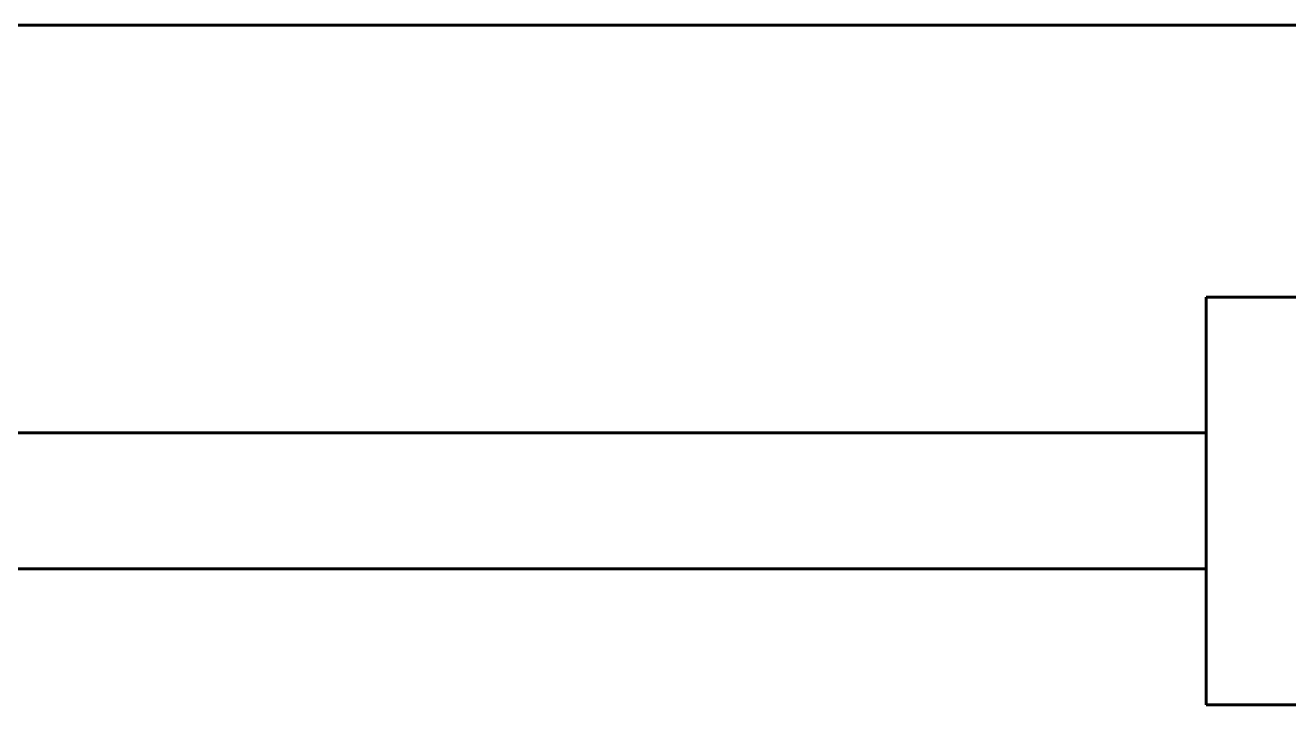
# Model space of a CAD drawing. Extents: x 0 to 297, y 0 to 292.
# Drawn here: x 70.294 to 74.946, y 112.019 to 114.519 of the extents above; entities that cross this region are included whole.
import ezdxf

# ---------------------------------------------------------------- set-up
doc = ezdxf.new("R2010")
doc.units = 0
doc.header["$MEASUREMENT"] = 0
doc.linetypes.add('K5LT_BASIC', pattern=[0])
doc.layers.add('Системный слой', color=7, linetype='Continuous')

# ---------------------------------------------------------------- blocks, each defined once
blk = doc.blocks.new('*U')
at = {"layer": 'Системный слой', "linetype": 'K5LT_BASIC', "lineweight": 60}
for p, q in [((76.6417, 113.5189), (74.6417, 113.5189)), ((74.6417, 113.5189), (74.6417, 112.0189)), ((76.6417, 113.5189), (74.6417, 113.5189)), ((74.6417, 113.5189), (74.6417, 112.0189)), ((74.6417, 112.0189), (76.6417, 112.0189)), ((74.6417, 112.0189), (76.6417, 112.0189))]:
    blk.add_line(p, q, dxfattribs=at)

msp = doc.modelspace()

# ---------------------------------------------------------------- linework, layer by layer
at = {"layer": 'Системный слой', "linetype": 'K5LT_BASIC', "lineweight": 60}
for p, q in [((114.642, 114.5189), (69.142, 114.5189)), ((76.6417, 113.5189), (74.6417, 113.5189)), ((74.6417, 112.0189), (74.6417, 113.5189)), ((74.6417, 113.5189), (74.6417, 112.0189)), ((74.6417, 113.5189), (76.6417, 113.5189)), ((76.6417, 113.5189), (74.6417, 113.5189)), ((74.6417, 112.0189), (74.6417, 113.5189)), ((74.6417, 113.5189), (74.6417, 112.0189)), ((74.6417, 113.5189), (76.6417, 113.5189)), ((76.6417, 113.5189), (74.6417, 113.5189)), ((74.6417, 112.0189), (74.6417, 113.5189)), ((74.6417, 113.5189), (74.6417, 112.0189)), ((74.6417, 113.5189), (76.6417, 113.5189)), ((74.6416, 113.0192), (68.642, 113.0192)), ((74.6417, 112.5189), (68.6417, 112.5189)), ((74.6417, 112.5189), (68.6417, 112.5189)), ((76.6417, 112.0189), (74.6417, 112.0189)), ((74.6417, 112.0189), (76.6417, 112.0189)), ((76.6417, 112.0189), (74.6417, 112.0189)), ((74.6417, 112.0189), (76.6417, 112.0189)), ((74.6417, 112.0189), (76.6417, 112.0189)), ((76.6417, 112.0189), (74.6417, 112.0189)), ((74.6417, 112.0189), (76.6417, 112.0189)), ((74.6417, 112.0189), (76.6417, 112.0189))]:
    msp.add_line(p, q, dxfattribs=at)

# ---------------------------------------------------------------- block references
at = {"layer": 'Системный слой'}
msp.add_blockref('*U', (0, 0), dxfattribs=at)
msp.add_blockref('*U', (0, 0), dxfattribs=at)
msp.add_blockref('*U', (0, 0), dxfattribs=at)
msp.add_blockref('*U', (0, 0), dxfattribs=at)
msp.add_blockref('*U', (0, 0), dxfattribs=at)
msp.add_blockref('*U', (0, 0), dxfattribs=at)
msp.add_blockref('*U', (0, 0), dxfattribs=at)
msp.add_blockref('*U', (0, 0), dxfattribs=at)
msp.add_blockref('*U', (0, 0), dxfattribs=at)
msp.add_blockref('*U', (0, 0), dxfattribs=at)
msp.add_blockref('*U', (0, 0), dxfattribs=at)
msp.add_blockref('*U', (0, 0), dxfattribs=at)
msp.add_blockref('*U', (0, 0), dxfattribs=at)
msp.add_blockref('*U', (0, 0), dxfattribs=at)
msp.add_blockref('*U', (0, 0), dxfattribs=at)
msp.add_blockref('*U', (0, 0), dxfattribs=at)
msp.add_blockref('*U', (0, 0), dxfattribs=at)
msp.add_blockref('*U', (0, 0), dxfattribs=at)
msp.add_blockref('*U', (0, 0), dxfattribs=at)
msp.add_blockref('*U', (0, 0), dxfattribs=at)
msp.add_blockref('*U', (0, 0), dxfattribs=at)
msp.add_blockref('*U', (0, 0), dxfattribs=at)
msp.add_blockref('*U', (0, 0), dxfattribs=at)
msp.add_blockref('*U', (0, 0), dxfattribs=at)
msp.add_blockref('*U', (0, 0), dxfattribs=at)
msp.add_blockref('*U', (0, 0), dxfattribs=at)
msp.add_blockref('*U', (0, 0), dxfattribs=at)
msp.add_blockref('*U', (0, 0), dxfattribs=at)
msp.add_blockref('*U', (0, 0), dxfattribs=at)
msp.add_blockref('*U', (0, 0), dxfattribs=at)
msp.add_blockref('*U', (0, 0), dxfattribs=at)
msp.add_blockref('*U', (0, 0), dxfattribs=at)
msp.add_blockref('*U', (0, 0), dxfattribs=at)
msp.add_blockref('*U', (0, 0), dxfattribs=at)
msp.add_blockref('*U', (0, 0), dxfattribs=at)
msp.add_blockref('*U', (0, 0), dxfattribs=at)
msp.add_blockref('*U', (0, 0), dxfattribs=at)
msp.add_blockref('*U', (0, 0), dxfattribs=at)
msp.add_blockref('*U', (0, 0), dxfattribs=at)
msp.add_blockref('*U', (0, 0), dxfattribs=at)
msp.add_blockref('*U', (0, 0), dxfattribs=at)
msp.add_blockref('*U', (0, 0), dxfattribs=at)
msp.add_blockref('*U', (0, 0), dxfattribs=at)
msp.add_blockref('*U', (0, 0), dxfattribs=at)
msp.add_blockref('*U', (0, 0), dxfattribs=at)
msp.add_blockref('*U', (0, 0), dxfattribs=at)
msp.add_blockref('*U', (0, 0), dxfattribs=at)
msp.add_blockref('*U', (0, 0), dxfattribs=at)
msp.add_blockref('*U', (0, 0), dxfattribs=at)
msp.add_blockref('*U', (0, 0), dxfattribs=at)
msp.add_blockref('*U', (0, 0), dxfattribs=at)
msp.add_blockref('*U', (0, 0), dxfattribs=at)
msp.add_blockref('*U', (0, 0), dxfattribs=at)
msp.add_blockref('*U', (0, 0), dxfattribs=at)
msp.add_blockref('*U', (0, 0), dxfattribs=at)
msp.add_blockref('*U', (0, 0), dxfattribs=at)
msp.add_blockref('*U', (0, 0), dxfattribs=at)
msp.add_blockref('*U', (0, 0), dxfattribs=at)
msp.add_blockref('*U', (0, 0), dxfattribs=at)
msp.add_blockref('*U', (0, 0), dxfattribs=at)
msp.add_blockref('*U', (0, 0), dxfattribs=at)
msp.add_blockref('*U', (0, 0), dxfattribs=at)
msp.add_blockref('*U', (0, 0), dxfattribs=at)
msp.add_blockref('*U', (0, 0), dxfattribs=at)
msp.add_blockref('*U', (0, 0), dxfattribs=at)
msp.add_blockref('*U', (0, 0), dxfattribs=at)
msp.add_blockref('*U', (0, 0), dxfattribs=at)
msp.add_blockref('*U', (0, 0), dxfattribs=at)
msp.add_blockref('*U', (0, 0), dxfattribs=at)
msp.add_blockref('*U', (0, 0), dxfattribs=at)
msp.add_blockref('*U', (0, 0), dxfattribs=at)
msp.add_blockref('*U', (0, 0), dxfattribs=at)
msp.add_blockref('*U', (0, 0), dxfattribs=at)
msp.add_blockref('*U', (0, 0), dxfattribs=at)
msp.add_blockref('*U', (0, 0), dxfattribs=at)
msp.add_blockref('*U', (0, 0), dxfattribs=at)
msp.add_blockref('*U', (0, 0), dxfattribs=at)
msp.add_blockref('*U', (0, 0), dxfattribs=at)
msp.add_blockref('*U', (0, 0), dxfattribs=at)
msp.add_blockref('*U', (0, 0), dxfattribs=at)
msp.add_blockref('*U', (0, 0), dxfattribs=at)
msp.add_blockref('*U', (0, 0), dxfattribs=at)
msp.add_blockref('*U', (0, 0), dxfattribs=at)
msp.add_blockref('*U', (0, 0), dxfattribs=at)
msp.add_blockref('*U', (0, 0), dxfattribs=at)
msp.add_blockref('*U', (0, 0), dxfattribs=at)
msp.add_blockref('*U', (0, 0), dxfattribs=at)
msp.add_blockref('*U', (0, 0), dxfattribs=at)
msp.add_blockref('*U', (0, 0), dxfattribs=at)
msp.add_blockref('*U', (0, 0), dxfattribs=at)
msp.add_blockref('*U', (0, 0), dxfattribs=at)
msp.add_blockref('*U', (0, 0), dxfattribs=at)
msp.add_blockref('*U', (0, 0), dxfattribs=at)
msp.add_blockref('*U', (0, 0), dxfattribs=at)
msp.add_blockref('*U', (0, 0), dxfattribs=at)
msp.add_blockref('*U', (0, 0), dxfattribs=at)
msp.add_blockref('*U', (0, 0), dxfattribs=at)
msp.add_blockref('*U', (0, 0), dxfattribs=at)
msp.add_blockref('*U', (0, 0), dxfattribs=at)
msp.add_blockref('*U', (0, 0), dxfattribs=at)
msp.add_blockref('*U', (0, 0), dxfattribs=at)
msp.add_blockref('*U', (0, 0), dxfattribs=at)
msp.add_blockref('*U', (0, 0), dxfattribs=at)
msp.add_blockref('*U', (0, 0), dxfattribs=at)
msp.add_blockref('*U', (0, 0), dxfattribs=at)
msp.add_blockref('*U', (0, 0), dxfattribs=at)
msp.add_blockref('*U', (0, 0), dxfattribs=at)
msp.add_blockref('*U', (0, 0), dxfattribs=at)
msp.add_blockref('*U', (0, 0), dxfattribs=at)
msp.add_blockref('*U', (0, 0), dxfattribs=at)
msp.add_blockref('*U', (0, 0), dxfattribs=at)
msp.add_blockref('*U', (0, 0), dxfattribs=at)
msp.add_blockref('*U', (0, 0), dxfattribs=at)
msp.add_blockref('*U', (0, 0), dxfattribs=at)
msp.add_blockref('*U', (0, 0), dxfattribs=at)
msp.add_blockref('*U', (0, 0), dxfattribs=at)
msp.add_blockref('*U', (0, 0), dxfattribs=at)
msp.add_blockref('*U', (0, 0), dxfattribs=at)
msp.add_blockref('*U', (0, 0), dxfattribs=at)
msp.add_blockref('*U', (0, 0), dxfattribs=at)
msp.add_blockref('*U', (0, 0), dxfattribs=at)
msp.add_blockref('*U', (0, 0), dxfattribs=at)
msp.add_blockref('*U', (0, 0), dxfattribs=at)
msp.add_blockref('*U', (0, 0), dxfattribs=at)
msp.add_blockref('*U', (0, 0), dxfattribs=at)
msp.add_blockref('*U', (0, 0), dxfattribs=at)
msp.add_blockref('*U', (0, 0), dxfattribs=at)
msp.add_blockref('*U', (0, 0), dxfattribs=at)
msp.add_blockref('*U', (0, 0), dxfattribs=at)
msp.add_blockref('*U', (0, 0), dxfattribs=at)
msp.add_blockref('*U', (0, 0), dxfattribs=at)
msp.add_blockref('*U', (0, 0), dxfattribs=at)
msp.add_blockref('*U', (0, 0), dxfattribs=at)
msp.add_blockref('*U', (0, 0), dxfattribs=at)
msp.add_blockref('*U', (0, 0), dxfattribs=at)
msp.add_blockref('*U', (0, 0), dxfattribs=at)
msp.add_blockref('*U', (0, 0), dxfattribs=at)
msp.add_blockref('*U', (0, 0), dxfattribs=at)
msp.add_blockref('*U', (0, 0), dxfattribs=at)
msp.add_blockref('*U', (0, 0), dxfattribs=at)
msp.add_blockref('*U', (0, 0), dxfattribs=at)
msp.add_blockref('*U', (0, 0), dxfattribs=at)
msp.add_blockref('*U', (0, 0), dxfattribs=at)
msp.add_blockref('*U', (0, 0), dxfattribs=at)
msp.add_blockref('*U', (0, 0), dxfattribs=at)
msp.add_blockref('*U', (0, 0), dxfattribs=at)
msp.add_blockref('*U', (0, 0), dxfattribs=at)
msp.add_blockref('*U', (0, 0), dxfattribs=at)
msp.add_blockref('*U', (0, 0), dxfattribs=at)
msp.add_blockref('*U', (0, 0), dxfattribs=at)
msp.add_blockref('*U', (0, 0), dxfattribs=at)
msp.add_blockref('*U', (0, 0), dxfattribs=at)
msp.add_blockref('*U', (0, 0), dxfattribs=at)
msp.add_blockref('*U', (0, 0), dxfattribs=at)
msp.add_blockref('*U', (0, 0), dxfattribs=at)
msp.add_blockref('*U', (0, 0), dxfattribs=at)
msp.add_blockref('*U', (0, 0), dxfattribs=at)
msp.add_blockref('*U', (0, 0), dxfattribs=at)
msp.add_blockref('*U', (0, 0), dxfattribs=at)
msp.add_blockref('*U', (0, 0), dxfattribs=at)
msp.add_blockref('*U', (0, 0), dxfattribs=at)
msp.add_blockref('*U', (0, 0), dxfattribs=at)
msp.add_blockref('*U', (0, 0), dxfattribs=at)
msp.add_blockref('*U', (0, 0), dxfattribs=at)
msp.add_blockref('*U', (0, 0), dxfattribs=at)
msp.add_blockref('*U', (0, 0), dxfattribs=at)
msp.add_blockref('*U', (0, 0), dxfattribs=at)
msp.add_blockref('*U', (0, 0), dxfattribs=at)
msp.add_blockref('*U', (0, 0), dxfattribs=at)
msp.add_blockref('*U', (0, 0), dxfattribs=at)
msp.add_blockref('*U', (0, 0), dxfattribs=at)
msp.add_blockref('*U', (0, 0), dxfattribs=at)
msp.add_blockref('*U', (0, 0), dxfattribs=at)
msp.add_blockref('*U', (0, 0), dxfattribs=at)
msp.add_blockref('*U', (0, 0), dxfattribs=at)
msp.add_blockref('*U', (0, 0), dxfattribs=at)
msp.add_blockref('*U', (0, 0), dxfattribs=at)
msp.add_blockref('*U', (0, 0), dxfattribs=at)
msp.add_blockref('*U', (0, 0), dxfattribs=at)
msp.add_blockref('*U', (0, 0), dxfattribs=at)
msp.add_blockref('*U', (0, 0), dxfattribs=at)
msp.add_blockref('*U', (0, 0), dxfattribs=at)
msp.add_blockref('*U', (0, 0), dxfattribs=at)
msp.add_blockref('*U', (0, 0), dxfattribs=at)
msp.add_blockref('*U', (0, 0), dxfattribs=at)
msp.add_blockref('*U', (0, 0), dxfattribs=at)
msp.add_blockref('*U', (0, 0), dxfattribs=at)
msp.add_blockref('*U', (0, 0), dxfattribs=at)
msp.add_blockref('*U', (0, 0), dxfattribs=at)
msp.add_blockref('*U', (0, 0), dxfattribs=at)
msp.add_blockref('*U', (0, 0), dxfattribs=at)
msp.add_blockref('*U', (0, 0), dxfattribs=at)
msp.add_blockref('*U', (0, 0), dxfattribs=at)
msp.add_blockref('*U', (0, 0), dxfattribs=at)
msp.add_blockref('*U', (0, 0), dxfattribs=at)
msp.add_blockref('*U', (0, 0), dxfattribs=at)
msp.add_blockref('*U', (0, 0), dxfattribs=at)
msp.add_blockref('*U', (0, 0), dxfattribs=at)
msp.add_blockref('*U', (0, 0), dxfattribs=at)
msp.add_blockref('*U', (0, 0), dxfattribs=at)
msp.add_blockref('*U', (0, 0), dxfattribs=at)
msp.add_blockref('*U', (0, 0), dxfattribs=at)
msp.add_blockref('*U', (0, 0), dxfattribs=at)
msp.add_blockref('*U', (0, 0), dxfattribs=at)
msp.add_blockref('*U', (0, 0), dxfattribs=at)
msp.add_blockref('*U', (0, 0), dxfattribs=at)
msp.add_blockref('*U', (0, 0), dxfattribs=at)
msp.add_blockref('*U', (0, 0), dxfattribs=at)
msp.add_blockref('*U', (0, 0), dxfattribs=at)
msp.add_blockref('*U', (0, 0), dxfattribs=at)
msp.add_blockref('*U', (0, 0), dxfattribs=at)
msp.add_blockref('*U', (0, 0), dxfattribs=at)
msp.add_blockref('*U', (0, 0), dxfattribs=at)
msp.add_blockref('*U', (0, 0), dxfattribs=at)
msp.add_blockref('*U', (0, 0), dxfattribs=at)
msp.add_blockref('*U', (0, 0), dxfattribs=at)
msp.add_blockref('*U', (0, 0), dxfattribs=at)
msp.add_blockref('*U', (0, 0), dxfattribs=at)
msp.add_blockref('*U', (0, 0), dxfattribs=at)
msp.add_blockref('*U', (0, 0), dxfattribs=at)
msp.add_blockref('*U', (0, 0), dxfattribs=at)
msp.add_blockref('*U', (0, 0), dxfattribs=at)
msp.add_blockref('*U', (0, 0), dxfattribs=at)
msp.add_blockref('*U', (0, 0), dxfattribs=at)
msp.add_blockref('*U', (0, 0), dxfattribs=at)
msp.add_blockref('*U', (0, 0), dxfattribs=at)
msp.add_blockref('*U', (0, 0), dxfattribs=at)
msp.add_blockref('*U', (0, 0), dxfattribs=at)
msp.add_blockref('*U', (0, 0), dxfattribs=at)
msp.add_blockref('*U', (0, 0), dxfattribs=at)
msp.add_blockref('*U', (0, 0), dxfattribs=at)
msp.add_blockref('*U', (0, 0), dxfattribs=at)
msp.add_blockref('*U', (0, 0), dxfattribs=at)
msp.add_blockref('*U', (0, 0), dxfattribs=at)
msp.add_blockref('*U', (0, 0), dxfattribs=at)
msp.add_blockref('*U', (0, 0), dxfattribs=at)
msp.add_blockref('*U', (0, 0), dxfattribs=at)
msp.add_blockref('*U', (0, 0), dxfattribs=at)
msp.add_blockref('*U', (0, 0), dxfattribs=at)
msp.add_blockref('*U', (0, 0), dxfattribs=at)
msp.add_blockref('*U', (0, 0), dxfattribs=at)
msp.add_blockref('*U', (0, 0), dxfattribs=at)
msp.add_blockref('*U', (0, 0), dxfattribs=at)
msp.add_blockref('*U', (0, 0), dxfattribs=at)
msp.add_blockref('*U', (0, 0), dxfattribs=at)
msp.add_blockref('*U', (0, 0), dxfattribs=at)
msp.add_blockref('*U', (0, 0), dxfattribs=at)
msp.add_blockref('*U', (0, 0), dxfattribs=at)
msp.add_blockref('*U', (0, 0), dxfattribs=at)
msp.add_blockref('*U', (0, 0), dxfattribs=at)
msp.add_blockref('*U', (0, 0), dxfattribs=at)
msp.add_blockref('*U', (0, 0), dxfattribs=at)
msp.add_blockref('*U', (0, 0), dxfattribs=at)
msp.add_blockref('*U', (0, 0), dxfattribs=at)
msp.add_blockref('*U', (0, 0), dxfattribs=at)
msp.add_blockref('*U', (0, 0), dxfattribs=at)
msp.add_blockref('*U', (0, 0), dxfattribs=at)
msp.add_blockref('*U', (0, 0), dxfattribs=at)
msp.add_blockref('*U', (0, 0), dxfattribs=at)
msp.add_blockref('*U', (0, 0), dxfattribs=at)
msp.add_blockref('*U', (0, 0), dxfattribs=at)
msp.add_blockref('*U', (0, 0), dxfattribs=at)
msp.add_blockref('*U', (0, 0), dxfattribs=at)
msp.add_blockref('*U', (0, 0), dxfattribs=at)
msp.add_blockref('*U', (0, 0), dxfattribs=at)
msp.add_blockref('*U', (0, 0), dxfattribs=at)
msp.add_blockref('*U', (0, 0), dxfattribs=at)
msp.add_blockref('*U', (0, 0), dxfattribs=at)
msp.add_blockref('*U', (0, 0), dxfattribs=at)
msp.add_blockref('*U', (0, 0), dxfattribs=at)
msp.add_blockref('*U', (0, 0), dxfattribs=at)
msp.add_blockref('*U', (0, 0), dxfattribs=at)
msp.add_blockref('*U', (0, 0), dxfattribs=at)
msp.add_blockref('*U', (0, 0), dxfattribs=at)
msp.add_blockref('*U', (0, 0), dxfattribs=at)
msp.add_blockref('*U', (0, 0), dxfattribs=at)
msp.add_blockref('*U', (0, 0), dxfattribs=at)
msp.add_blockref('*U', (0, 0), dxfattribs=at)
msp.add_blockref('*U', (0, 0), dxfattribs=at)
msp.add_blockref('*U', (0, 0), dxfattribs=at)
msp.add_blockref('*U', (0, 0), dxfattribs=at)
msp.add_blockref('*U', (0, 0), dxfattribs=at)
msp.add_blockref('*U', (0, 0), dxfattribs=at)
msp.add_blockref('*U', (0, 0), dxfattribs=at)
msp.add_blockref('*U', (0, 0), dxfattribs=at)
msp.add_blockref('*U', (0, 0), dxfattribs=at)
msp.add_blockref('*U', (0, 0), dxfattribs=at)
msp.add_blockref('*U', (0, 0), dxfattribs=at)
msp.add_blockref('*U', (0, 0), dxfattribs=at)
msp.add_blockref('*U', (0, 0), dxfattribs=at)
msp.add_blockref('*U', (0, 0), dxfattribs=at)
msp.add_blockref('*U', (0, 0), dxfattribs=at)
msp.add_blockref('*U', (0, 0), dxfattribs=at)
msp.add_blockref('*U', (0, 0), dxfattribs=at)
msp.add_blockref('*U', (0, 0), dxfattribs=at)
msp.add_blockref('*U', (0, 0), dxfattribs=at)
msp.add_blockref('*U', (0, 0), dxfattribs=at)
msp.add_blockref('*U', (0, 0), dxfattribs=at)
msp.add_blockref('*U', (0, 0), dxfattribs=at)
msp.add_blockref('*U', (0, 0), dxfattribs=at)
msp.add_blockref('*U', (0, 0), dxfattribs=at)
msp.add_blockref('*U', (0, 0), dxfattribs=at)
msp.add_blockref('*U', (0, 0), dxfattribs=at)
msp.add_blockref('*U', (0, 0), dxfattribs=at)
msp.add_blockref('*U', (0, 0), dxfattribs=at)
msp.add_blockref('*U', (0, 0), dxfattribs=at)
msp.add_blockref('*U', (0, 0), dxfattribs=at)
msp.add_blockref('*U', (0, 0), dxfattribs=at)
msp.add_blockref('*U', (0, 0), dxfattribs=at)
msp.add_blockref('*U', (0, 0), dxfattribs=at)
msp.add_blockref('*U', (0, 0), dxfattribs=at)
msp.add_blockref('*U', (0, 0), dxfattribs=at)
msp.add_blockref('*U', (0, 0), dxfattribs=at)
msp.add_blockref('*U', (0, 0), dxfattribs=at)
msp.add_blockref('*U', (0, 0), dxfattribs=at)
msp.add_blockref('*U', (0, 0), dxfattribs=at)
msp.add_blockref('*U', (0, 0), dxfattribs=at)
msp.add_blockref('*U', (0, 0), dxfattribs=at)
msp.add_blockref('*U', (0, 0), dxfattribs=at)
msp.add_blockref('*U', (0, 0), dxfattribs=at)
msp.add_blockref('*U', (0, 0), dxfattribs=at)
msp.add_blockref('*U', (0, 0), dxfattribs=at)
msp.add_blockref('*U', (0, 0), dxfattribs=at)
msp.add_blockref('*U', (0, 0), dxfattribs=at)
msp.add_blockref('*U', (0, 0), dxfattribs=at)
msp.add_blockref('*U', (0, 0), dxfattribs=at)
msp.add_blockref('*U', (0, 0), dxfattribs=at)
msp.add_blockref('*U', (0, 0), dxfattribs=at)
msp.add_blockref('*U', (0, 0), dxfattribs=at)
msp.add_blockref('*U', (0, 0), dxfattribs=at)
msp.add_blockref('*U', (0, 0), dxfattribs=at)
msp.add_blockref('*U', (0, 0), dxfattribs=at)
msp.add_blockref('*U', (0, 0), dxfattribs=at)
msp.add_blockref('*U', (0, 0), dxfattribs=at)
msp.add_blockref('*U', (0, 0), dxfattribs=at)
msp.add_blockref('*U', (0, 0), dxfattribs=at)
msp.add_blockref('*U', (0, 0), dxfattribs=at)
msp.add_blockref('*U', (0, 0), dxfattribs=at)
msp.add_blockref('*U', (0, 0), dxfattribs=at)
msp.add_blockref('*U', (0, 0), dxfattribs=at)
msp.add_blockref('*U', (0, 0), dxfattribs=at)
msp.add_blockref('*U', (0, 0), dxfattribs=at)
msp.add_blockref('*U', (0, 0), dxfattribs=at)
msp.add_blockref('*U', (0, 0), dxfattribs=at)
msp.add_blockref('*U', (0, 0), dxfattribs=at)
msp.add_blockref('*U', (0, 0), dxfattribs=at)
msp.add_blockref('*U', (0, 0), dxfattribs=at)
msp.add_blockref('*U', (0, 0), dxfattribs=at)
msp.add_blockref('*U', (0, 0), dxfattribs=at)
msp.add_blockref('*U', (0, 0), dxfattribs=at)
msp.add_blockref('*U', (0, 0), dxfattribs=at)
msp.add_blockref('*U', (0, 0), dxfattribs=at)
msp.add_blockref('*U', (0, 0), dxfattribs=at)
msp.add_blockref('*U', (0, 0), dxfattribs=at)
msp.add_blockref('*U', (0, 0), dxfattribs=at)
msp.add_blockref('*U', (0, 0), dxfattribs=at)
msp.add_blockref('*U', (0, 0), dxfattribs=at)
msp.add_blockref('*U', (0, 0), dxfattribs=at)
msp.add_blockref('*U', (0, 0), dxfattribs=at)
msp.add_blockref('*U', (0, 0), dxfattribs=at)
msp.add_blockref('*U', (0, 0), dxfattribs=at)
msp.add_blockref('*U', (0, 0), dxfattribs=at)
msp.add_blockref('*U', (0, 0), dxfattribs=at)
msp.add_blockref('*U', (0, 0), dxfattribs=at)

doc.saveas('drawing.dxf')
